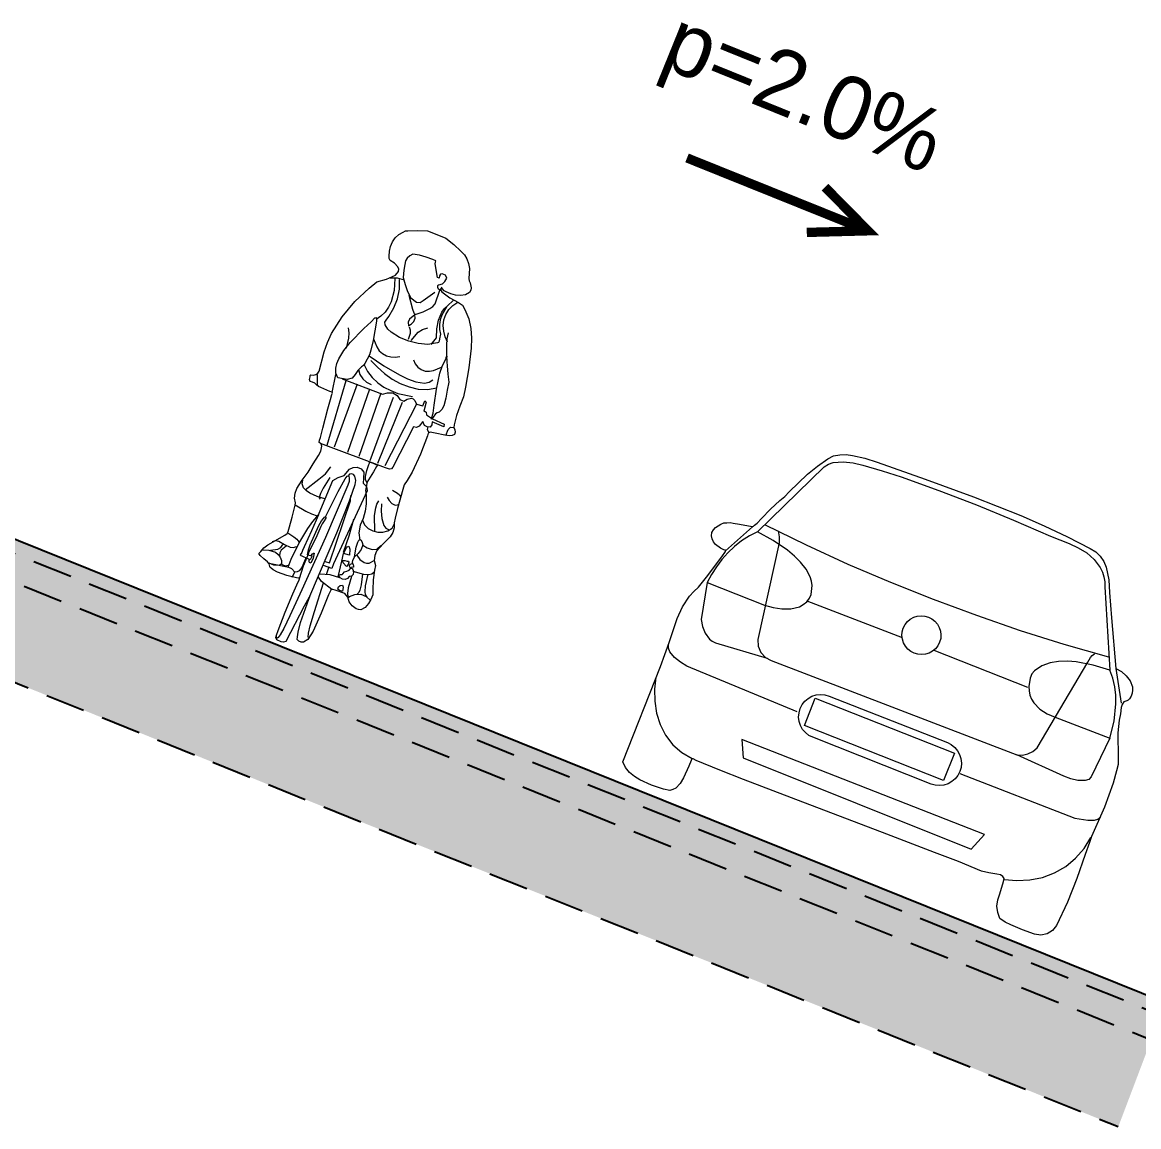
# Model space of a CAD drawing. Header units: metres. Extents: x 1851427 to 1852022, y 5183007 to 5183309.
# Drawn here: x 1851962.12 to 1851972.63, y 5183045.75 to 5183056.15 of the extents above; entities that cross this region are included whole.
import ezdxf
from ezdxf.enums import TextEntityAlignment as Align

# ---------------------------------------------------------------- set-up
doc = ezdxf.new("R2010")
doc.units = ezdxf.units.M
doc.header["$LTSCALE"] = 2.5
doc.linetypes.add('L8', pattern=[0.225, 0.15, -0.075])
doc.layers.get('0').update_dxf_attribs({"linetype": 'CONTINUOUS', "lineweight": 30})
doc.layers.add('PRO_BAT', color=252, linetype='CONTINUOUS', lineweight=18)
doc.layers.add('PRO_VOI_PENTE', color=1, linetype='CONTINUOUS', lineweight=15)
doc.layers.add('PRO_VOI', color=7, linetype='CONTINUOUS')
doc.layers.add('PRO_VOI_APLAT', color=7, linetype='CONTINUOUS')
doc.styles.add('Centruy Gothic', font='')
doc.styles.get('Centruy Gothic').set_extended_font_data('NewsGoth BT')

# ---------------------------------------------------------------- blocks, each defined once
blk = doc.blocks.new('fleche')
at = {"color": 0, "linetype": 'ByBlock', "lineweight": -2, "const_width": 0.049, "flags": 128}
for points in [[(0.7175, -0.1812), (1.021, -0.0753), (0.7363, 0.074)], [(0, 0), (1.021, -0.0753)]]:
    blk.add_lwpolyline(points, dxfattribs=at)

msp = doc.modelspace()

# ---------------------------------------------------------------- hatches: boundary and pattern name
at = {"layer": 'PRO_VOI_APLAT'}
h = msp.add_hatch(dxfattribs=at)
h.set_pattern_fill('GRAVEL', color=253, scale=0.0075, angle=-98.4083)
h.set_pattern_definition([(207.222768, (1851852.503435, 5183095.32968), (-2.0333224624, -1.0619308757), [0.02562907, -2.5372875]), (164.179668, (1851852.480644, 5183095.317956), (2.20477256277, -0.63330923833), [0.04398037, -4.35405]), (111.720368, (1851852.43833, 5183095.329946), (1.0371727192, -2.6352269918), [0.03101115, -3.0701025]), (246.483668, (1851852.351968, 5183095.311792), (1.5304327262, 3.49430340173), [0.04005037, -3.96498]), (272.043668, (1851852.335988, 5183095.275068), (-0.0790796274, 2.47523933316), [0.03927255, -3.887985]), (336.483668, (1851852.337388, 5183095.235821), (-3.49430340173, 1.5304327262), [0.04005037, -3.96498]), (16.904168, (1851852.374112, 5183095.21984), (-2.99141854488, -0.90193881086), [0.05296455, -5.2434825]), (51.465268, (1851852.424788, 5183095.235241), (2.734246992, 3.44479519546), [0.050004, -4.9503975]), (100.639568, (1851852.45594, 5183095.274355), (-0.5457502401, 2.85618131325), [0.04018597, -3.9784125]), (154.446368, (1851852.44852, 5183095.31385), (1.8914388333, -0.9218796343), [0.04587847, -2.2480425]), (201.607368, (1851852.40713, 5183095.3336405), (-2.88093761806, -1.14765133202), [0.05933085, -5.87376]), (118.024068, (1851852.527607, 5183095.24307), (-0.8409708686, 1.5418926563), [0.02025038, -2.004795]), (150.679168, (1851852.518093, 5183095.260947), (2.18001108365, -1.2352112907), [0.03852615, -3.814095]), (204.20997, (1851852.4845, 5183095.27981), (-0.06761685, -0.17809594), [0.02694067, -0.24246675]), (182.408568, (1851852.48015, 5183095.305918), (1.0257176705, 0.0181080672), [0.01450807, -1.436295]), (271.011368, (1851852.465654, 5183095.305308), (0.02475463, 0.601905458), [0.02051745, -1.00536]), (10.173768, (1851852.466016, 5183095.284794), (0.669521501, 0.153341925), [0.033324, -1.0774725]), (140.77507, (1851852.498816, 5183095.29068), (0.288575484, -0.313329642), [0.02409652, -0.5783175]), (355.599468, (1851852.362358, 5183095.344526), (1.9838118163, -0.1418822508), [0.0337566, -3.34191]), (49.556168, (1851852.396016, 5183095.341936), (-1.4561670252, -1.6885870393), [0.02831992, -2.803665]), (272.408568, (1851852.51234, 5183095.3263), (-0.0181080672, 1.0257176705), [0.029016, -1.42179]), (322.820468, (1851852.513559, 5183095.297308), (-1.578111297, 1.2104563726), [0.0337566, -3.34191]), (318.653968, (1851852.320436, 5183095.234106), (-0.7552477687, 0.6942765716), [0.03255262, -1.5950775]), (273.985068, (1851852.344874, 5183095.212602), (-0.1466927247, 2.2971394032), [0.0272754, -2.70027]), (46.011368, (1851852.446504, 5183095.147527), (0.694279286, 0.755248909), [0.029016, -1.42179]), (356.563968, (1851852.466656, 5183095.168403), (-2.5857160387, 0.1666365125), [0.03193372, -3.16143]), (48.653968, (1851852.359237, 5183095.18066), (-0.6942765716, -0.7552477687), [0.01627635, -1.61136]), (80.519868, (1851852.435818, 5183095.151584), (0.092371531, 0.779998508), [0.00971362, -0.96165]), (145.173768, (1851852.43742, 5183095.161165), (0.466671771, -0.380946573), [0.03927255, -0.74617875]), (165.218968, (1851852.405179, 5183095.183593), (1.8485746838, -0.4980723), [0.03639502, -3.603105]), (282.90007, (1851852.45993, 5183095.268765), (-0.042862461, 0.423808688), [0.0274743, -0.6593835]), (332.367168, (1851852.466064, 5183095.241984), (2.8923998346, -1.5056813811), [0.04796677, -4.7487]), (40.155368, (1851852.50856, 5183095.219737), (-1.185699701, -0.9762024834), [0.0196131, -1.941705]), (69.20997, (1851852.52355, 5183095.23238), (-0.11047916, 0.24571295), [0.01143, -0.17907]), (99.466368, (1851852.403646, 5183095.190288), (0.2390647015, -1.5171387753), [0.02646502, -2.6200425]), (27.222768, (1851852.399293, 5183095.216393), (2.0333224624, 1.0619308757), [0.05125822, -2.51166]), (339.20997, (1851852.44487, 5183095.23984), (0.24571295, 0.11047916), [0.04953, -0.14097]), (304.514768, (1851852.491179, 5183095.22226), (-1.3076391863, 1.9228402875), [0.03012075, -2.9819475]), (233.264568, (1851852.508246, 5183095.197442), (-0.4485647315, -0.6447688603), [0.02773717, -1.3591275]), (186.855968, (1851852.491656, 5183095.175213), (-4.0599932661, -0.496241162), [0.04516087, -4.4709375]), (154.636068, (1851852.4468176, 5183095.169822), (-2.2476327128, 1.05711501843), [0.04777717, -4.729935]), (154.636068, (1851852.4468176, 5183095.169822), (-2.2476327128, 1.05711501843), [0.04777717, -4.729935])])
h.paths.add_polyline_path([(1851955.444, 5183053.803), (1851955.355, 5183053.57), (1851972.751, 5183046.564), (1851972.84, 5183046.798)])
h = msp.add_hatch(color=41, dxfattribs=at)
h.dxf.hatch_style = 1
h.paths.add_polyline_path([(1851955.767, 5183053.808), (1851955.722, 5183053.691), (1851972.84, 5183046.798), (1851972.867, 5183046.868), (1851972.884, 5183046.914)])
h = msp.add_hatch(dxfattribs=at)
h.set_pattern_fill('GRAVEL', color=253, scale=0.02, angle=-98.4083)
h.set_pattern_definition([(207.222768, (1851852.829845, 5183095.545366), (-5.422193233, -2.831815668), [0.0683442, -6.7661]), (164.179668, (1851852.76907, 5183095.514102), (5.8793935007, -1.6888246356), [0.117281, -11.6108]), (111.720368, (1851852.656232, 5183095.546075), (2.765793918, -7.027271978), [0.0826964, -8.18694]), (246.483668, (1851852.425934, 5183095.497666), (4.0811539365, 9.3181424046), [0.106801, -10.57328]), (272.043668, (1851852.38332, 5183095.399735), (-0.2108790065, 6.600638222), [0.1047268, -10.36796]), (336.483668, (1851852.387054, 5183095.295075), (-9.3181424046, 4.0811539365), [0.106801, -10.57328]), (16.904168, (1851852.484985, 5183095.25246), (-7.9771161197, -2.4051701623), [0.1412388, -13.98262]), (51.465268, (1851852.62012, 5183095.293529), (7.291325312, 9.1861205212), [0.133344, -13.20106]), (100.639568, (1851852.703193, 5183095.397835), (-1.4553339735, 7.616483502), [0.1071626, -10.6091]), (154.446368, (1851852.683407, 5183095.503155), (5.043836889, -2.458345691), [0.1223426, -5.99478]), (201.607368, (1851852.573032, 5183095.555928), (-7.6825003148, -3.060403552), [0.1582156, -15.66336]), (118.024068, (1851852.894305, 5183095.31441), (-2.242588983, 4.11171375), [0.054001, -5.34612]), (150.679168, (1851852.868933, 5183095.362078), (5.8133628897, -3.2938967753), [0.1027364, -10.17092]), (204.20997, (1851852.77936, 5183095.4124), (-0.1803116, -0.4749225), [0.0718418, -0.646578]), (182.40857, (1851852.76775, 5183095.482), (2.73524712, 0.04828818), [0.0386882, -3.83012]), (271.01137, (1851852.7291, 5183095.48037), (0.066012346, 1.60508122), [0.0547132, -2.68096]), (10.17377, (1851852.73006, 5183095.42567), (1.78539067, 0.4089118), [0.088864, -2.87326]), (140.77507, (1851852.81753, 5183095.44137), (0.76953462, -0.83554571), [0.0642574, -1.54218]), (355.599468, (1851852.45364, 5183095.584955), (5.2901648436, -0.378352669), [0.0900176, -8.91176]), (49.556168, (1851852.543394, 5183095.57805), (-3.883112067, -4.5028987715), [0.0755198, -7.47644]), (272.40857, (1851852.85359, 5183095.53635), (-0.04828818, 2.73524712), [0.077376, -3.79144]), (322.820468, (1851852.856843, 5183095.459043), (-4.208296792, 3.22788366), [0.0900176, -8.91176]), (318.65397, (1851852.34185, 5183095.290503), (-2.01399405, 1.85140419), [0.086807, -4.25354]), (273.985068, (1851852.407017, 5183095.233158), (-0.391180599, 6.125705075), [0.0727344, -7.20072]), (46.01137, (1851852.67803, 5183095.059625), (1.85141143, 2.01399709), [0.077376, -3.79144]), (356.563968, (1851852.731767, 5183095.115295), (-6.89524277, 0.4443640334), [0.0851566, -8.43048]), (48.65397, (1851852.445316, 5183095.14798), (-1.85140419, -2.01399405), [0.0434036, -4.29696]), (80.51987, (1851852.64953, 5183095.07044), (0.24632408, 2.07999602), [0.025903, -2.5644]), (145.17377, (1851852.6538, 5183095.09599), (1.24445806, -1.01585753), [0.1047268, -1.98981]), (165.218968, (1851852.56783, 5183095.1558), (4.92953249, -1.3281928), [0.0970534, -9.60828]), (282.90007, (1851852.71383, 5183095.38293), (-0.1142999, 1.1301565), [0.0732648, -1.758356]), (332.367168, (1851852.73019, 5183095.311511), (7.7130662256, -4.0151503496), [0.1279114, -12.6632]), (40.155368, (1851852.84351, 5183095.252185), (-3.16186587, -2.603206622), [0.0523016, -5.17788]), (69.20997, (1851852.8835, 5183095.2859), (-0.2946111, 0.6552345), [0.03048, -0.47752]), (99.466368, (1851852.56374, 5183095.173655), (0.637505871, -4.045703401), [0.0705734, -6.98678]), (27.222768, (1851852.552134, 5183095.243268), (5.422193233, 2.831815668), [0.1366886, -6.69776]), (339.20997, (1851852.6737, 5183095.3058), (0.6552345, 0.2946111), [0.13208, -0.37592]), (304.514768, (1851852.797163, 5183095.258915), (-3.48703783, 5.1275741), [0.080322, -7.95186]), (233.26457, (1851852.842674, 5183095.19273), (-1.196172617, -1.719383628), [0.0739658, -3.62434]), (186.855968, (1851852.798434, 5183095.133455), (-10.8266487096, -1.3233097654), [0.120429, -11.9225]), (154.636068, (1851852.678866, 5183095.119079), (-5.993687234, 2.8189733825), [0.1274058, -12.61316]), (154.636068, (1851852.678866, 5183095.119079), (-5.993687234, 2.8189733825), [0.1274058, -12.61316])])
h.paths.add_polyline_path([(1851972.751, 5183046.564), (1851955.355, 5183053.57), (1851955.044, 5183052.751), (1851972.441, 5183045.746)])

# ---------------------------------------------------------------- linework, layer by layer
at = {"layer": 'PRO_BAT'}
for p, q in [((1851965.72, 5183053.87), (1851965.712, 5183053.816)), ((1851966.044, 5183053.74), (1851966.029, 5183053.745)), ((1851966.048, 5183053.763), (1851966.044, 5183053.74)), ((1851966.071, 5183053.655), (1851966.052, 5183053.627)), ((1851965.97, 5183053.116), (1851966.019, 5183053.178)), ((1851964.895, 5183052.834), (1851964.896, 5183052.725)), ((1851965.038, 5183052.664), (1851965.073, 5183052.831)), ((1851965.132, 5183052.792), (1851965.512, 5183052.648)), ((1851965.167, 5183052.774), (1851964.987, 5183052.165)), ((1851965.273, 5183052.741), (1851965.057, 5183052.147)), ((1851965.388, 5183052.695), (1851965.181, 5183052.099)), ((1851965.497, 5183052.656), (1851965.289, 5183052.06)), ((1851965.613, 5183052.615), (1851965.392, 5183052.018)), ((1851965.676, 5183052.596), (1851965.712, 5183052.581)), ((1851965.89, 5183052.538), (1851965.911, 5183052.585)), ((1851965.924, 5183052.571), (1851965.9, 5183052.487)), ((1851965.911, 5183052.585), (1851965.924, 5183052.571)), ((1851965.697, 5183052.57), (1851965.465, 5183051.995)), ((1851965.831, 5183052.553), (1851965.534, 5183051.973)), ((1851965.831, 5183052.553), (1851965.89, 5183052.538)), ((1851965.907, 5183052.351), (1851965.89, 5183052.39)), ((1851965.926, 5183052.452), (1851965.981, 5183052.415)), ((1851966.089, 5183052.34), (1851965.979, 5183052.385)), ((1851965.981, 5183052.415), (1851966.092, 5183052.363)), ((1851966.092, 5183052.363), (1851966.089, 5183052.34)), ((1851965.803, 5183052.34), (1851965.608, 5183051.959)), ((1851965.54, 5183051.954), (1851964.928, 5183052.183)), ((1851969.043, 5183051.349), (1851969.672, 5183051.962)), ((1851965.15, 5183051.88), (1851965.199, 5183051.939)), ((1851965.333, 5183051.852), (1851965.329, 5183051.81)), ((1851965.335, 5183051.912), (1851965.333, 5183051.852)), ((1851964.898, 5183051.487), (1851965.045, 5183051.833)), ((1851965.366, 5183051.735), (1851965.05, 5183051.05)), ((1851965.013, 5183051.058), (1851965.209, 5183051.643)), ((1851965.209, 5183051.643), (1851965.214, 5183051.692)), ((1851968.743, 5183051.171), (1851968.997, 5183051.398)), ((1851969.247, 5183051.245), (1851969.046, 5183050.337)), ((1851964.83, 5183051.086), (1851964.79, 5183051.105)), ((1851964.806, 5183051.134), (1851964.849, 5183051.124)), ((1851964.849, 5183051.124), (1851964.83, 5183051.086)), ((1851965.127, 5183051.073), (1851965.145, 5183051.147)), ((1851964.444, 5183051.054), (1851964.63, 5183051.016)), ((1851965.033, 5183051.005), (1851964.957, 5183051.032)), ((1851964.97, 5183051.072), (1851965.013, 5183051.058)), ((1851964.985, 5183050.949), (1851965.008, 5183051.022)), ((1851965.05, 5183051.05), (1851965.033, 5183051.005)), ((1851965.094, 5183050.927), (1851965.127, 5183051.073)), ((1851964.661, 5183050.922), (1851964.687, 5183050.971)), ((1851964.937, 5183050.883), (1851964.909, 5183050.923)), ((1851965.035, 5183050.808), (1851964.937, 5183050.883)), ((1851968.57, 5183050.872), (1851968.512, 5183050.524)), ((1851968.57, 5183050.872), (1851969.11, 5183050.659)), ((1851972.315, 5183050.832), (1851972.361, 5183050.048)), ((1851969.506, 5183050.7), (1851970.404, 5183050.354)), ((1851968.646, 5183050.305), (1851969.134, 5183050.16)), ((1851970.705, 5183050.235), (1851971.587, 5183049.887)), ((1851969.416, 5183049.653), (1851968.378, 5183050.086)), ((1851969.173, 5183050.137), (1851971.484, 5183049.248)), ((1851971.677, 5183049.314), (1851972.153, 5183050.122)), ((1851972.416, 5183050.063), (1851972.468, 5183049.737)), ((1851969.484, 5183049.524), (1851969.586, 5183049.784)), ((1851969.586, 5183049.784), (1851970.899, 5183049.266)), ((1851969.717, 5183049.803), (1851970.831, 5183049.364)), ((1851970.796, 5183049.006), (1851969.484, 5183049.524)), ((1851971.846, 5183049.603), (1851972.361, 5183049.407)), ((1851968.895, 5183049.393), (1851968.907, 5183049.222)), ((1851971.181, 5183048.499), (1851968.895, 5183049.393)), ((1851970.677, 5183048.974), (1851969.563, 5183049.414)), ((1851972.361, 5183049.407), (1851972.186, 5183049.042)), ((1851968.907, 5183049.222), (1851971.055, 5183048.359)), ((1851970.899, 5183049.266), (1851970.796, 5183049.006)), ((1851971.928, 5183049.049), (1851971.484, 5183049.248)), ((1851970.949, 5183049.072), (1851972.032, 5183048.653)), ((1851971.055, 5183048.359), (1851971.181, 5183048.499))]:
    msp.add_line(p, q, dxfattribs=at)
at = {"layer": 'PRO_BAT', "extrusion": (0, 0, -1), "flags": 128}
for points in [[(-1851964.602, 5183050.318), (-1851964.58, 5183050.311), (-1851964.557, 5183050.313), (-1851964.515, 5183050.332), (-1851964.506, 5183050.353), (-1851964.512, 5183050.375), (-1851964.529, 5183050.419), (-1851964.596, 5183050.593), (-1851964.668, 5183050.765), (-1851964.703, 5183050.85), (-1851964.727, 5183050.897), (-1851964.73, 5183050.907), (-1851964.724, 5183050.912), (-1851964.7, 5183050.917), (-1851964.609, 5183050.939), (-1851964.521, 5183050.97), (-1851964.481, 5183050.993), (-1851964.462, 5183051.007), (-1851964.453, 5183051.015), (-1851964.45, 5183051.025), (-1851964.444, 5183051.048), (-1851964.429, 5183051.066), (-1851964.393, 5183051.095), (-1851964.358, 5183051.126), (-1851964.348, 5183051.145), (-1851964.364, 5183051.165), (-1851964.393, 5183051.2), (-1851964.43, 5183051.229), (-1851964.592, 5183051.32), (-1851964.612, 5183051.333), (-1851964.624, 5183051.352), (-1851964.635, 5183051.397), (-1851964.659, 5183051.487), (-1851964.684, 5183051.577), (-1851964.69, 5183051.6), (-1851964.691, 5183051.622), (-1851964.683, 5183051.668), (-1851964.69, 5183051.714), (-1851964.706, 5183051.757), (-1851964.755, 5183051.837), (-1851964.81, 5183051.912), (-1851964.858, 5183051.992), (-1851964.91, 5183052.07), (-1851964.931, 5183052.111), (-1851964.941, 5183052.156), (-1851964.934, 5183052.178), (-1851964.915, 5183052.193), (-1851964.918, 5183052.214), (-1851964.927, 5183052.238), (-1851964.95, 5183052.328), (-1851964.997, 5183052.508), (-1851965.021, 5183052.598), (-1851965.035, 5183052.645), (-1851965.04, 5183052.657), (-1851965.037, 5183052.665), (-1851965.014, 5183052.673), (-1851964.929, 5183052.71), (-1851964.908, 5183052.72), (-1851964.891, 5183052.734), (-1851964.875, 5183052.751), (-1851964.853, 5183052.759), (-1851964.83, 5183052.765), (-1851964.825, 5183052.786), (-1851964.829, 5183052.809), (-1851964.831, 5183052.822), (-1851964.837, 5183052.83), (-1851964.861, 5183052.826), (-1851964.884, 5183052.831), (-1851964.902, 5183052.845), (-1851964.914, 5183052.865), (-1851964.961, 5183053.046), (-1851964.992, 5183053.133), (-1851965.031, 5183053.218), (-1851965.13, 5183053.376), (-1851965.25, 5183053.519), (-1851965.387, 5183053.646), (-1851965.459, 5183053.705), (-1851965.548, 5183053.73), (-1851965.633, 5183053.768), (-1851965.663, 5183053.803), (-1851965.666, 5183053.826), (-1851965.657, 5183053.848), (-1851965.625, 5183053.882), (-1851965.583, 5183053.906), (-1851965.573, 5183053.924), (-1851965.573, 5183053.948), (-1851965.576, 5183053.994), (-1851965.586, 5183054.04), (-1851965.604, 5183054.082), (-1851965.632, 5183054.12), (-1851965.666, 5183054.152), (-1851965.706, 5183054.175), (-1851965.727, 5183054.185), (-1851965.751, 5183054.185), (-1851965.844, 5183054.19), (-1851965.936, 5183054.185), (-1851966.023, 5183054.152), (-1851966.109, 5183054.116), (-1851966.182, 5183054.058), (-1851966.25, 5183053.995), (-1851966.282, 5183053.96), (-1851966.306, 5183053.921), (-1851966.322, 5183053.877), (-1851966.33, 5183053.831), (-1851966.325, 5183053.738), (-1851966.326, 5183053.716), (-1851966.337, 5183053.695), (-1851966.346, 5183053.649), (-1851966.343, 5183053.626), (-1851966.332, 5183053.606), (-1851966.293, 5183053.582), (-1851966.246, 5183053.576), (-1851966.2, 5183053.58), (-1851966.155, 5183053.591), (-1851966.112, 5183053.61), (-1851966.092, 5183053.621), (-1851966.075, 5183053.639), (-1851966.065, 5183053.64), (-1851966.058, 5183053.63), (-1851966.069, 5183053.61), (-1851966.144, 5183053.556), (-1851966.226, 5183053.51), (-1851966.265, 5183053.486), (-1851966.287, 5183053.444), (-1851966.323, 5183053.358), (-1851966.343, 5183053.267), (-1851966.35, 5183053.174), (-1851966.347, 5183053.081), (-1851966.325, 5183052.896), (-1851966.292, 5183052.713), (-1851966.275, 5183052.621), (-1851966.241, 5183052.534), (-1851966.208, 5183052.447), (-1851966.186, 5183052.357), (-1851966.183, 5183052.333), (-1851966.192, 5183052.312), (-1851966.197, 5183052.289), (-1851966.188, 5183052.268), (-1851966.167, 5183052.258), (-1851966.144, 5183052.256), (-1851966.098, 5183052.26), (-1851966.007, 5183052.28), (-1851965.961, 5183052.288), (-1851965.941, 5183052.281), (-1851965.935, 5183052.256), (-1851965.868, 5183052.083), (-1851965.79, 5183051.913), (-1851965.743, 5183051.833), (-1851965.716, 5183051.794), (-1851965.704, 5183051.749), (-1851965.654, 5183051.57), (-1851965.629, 5183051.48), (-1851965.621, 5183051.435), (-1851965.622, 5183051.388), (-1851965.609, 5183051.343), (-1851965.584, 5183051.304), (-1851965.518, 5183051.238), (-1851965.455, 5183051.169), (-1851965.438, 5183051.127), (-1851965.433, 5183051.08), (-1851965.444, 5183051.034), (-1851965.435, 5183050.989), (-1851965.422, 5183050.897), (-1851965.42, 5183050.804), (-1851965.419, 5183050.757), (-1851965.401, 5183050.714), (-1851965.378, 5183050.674), (-1851965.349, 5183050.638), (-1851965.308, 5183050.616), (-1851965.285, 5183050.617), (-1851965.263, 5183050.625), (-1851965.226, 5183050.654), (-1851965.196, 5183050.689), (-1851965.185, 5183050.734), (-1851965.155, 5183050.769), (-1851965.067, 5183050.799), (-1851965.044, 5183050.806), (-1851965.033, 5183050.807), (-1851965.026, 5183050.8), (-1851965.003, 5183050.757), (-1851964.933, 5183050.584), (-1851964.859, 5183050.413), (-1851964.807, 5183050.336), (-1851964.768, 5183050.311), (-1851964.745, 5183050.311), (-1851964.722, 5183050.319), (-1851964.708, 5183050.336), (-1851964.71, 5183050.36), (-1851964.717, 5183050.406), (-1851964.739, 5183050.496), (-1851964.801, 5183050.672), (-1851964.816, 5183050.715), (-1851964.826, 5183050.742), (-1851964.826, 5183050.744), (-1851964.82, 5183050.734), (-1851964.772, 5183050.65)], [(-1851965.089, 5183052.802), (-1851965.073, 5183052.846), (-1851965.072, 5183052.892), (-1851965.082, 5183052.937), (-1851965.1, 5183052.98), (-1851965.148, 5183053.06), (-1851965.206, 5183053.133), (-1851965.336, 5183053.266), (-1851965.404, 5183053.328), (-1851965.438, 5183053.365), (-1851965.448, 5183053.368), (-1851965.455, 5183053.359), (-1851965.456, 5183053.336), (-1851965.423, 5183053.153), (-1851965.401, 5183053.063), (-1851965.389, 5183053.018), (-1851965.366, 5183052.978), (-1851965.344, 5183052.937), (-1851965.332, 5183052.918), (-1851965.312, 5183052.905), (-1851965.28, 5183052.871), (-1851965.254, 5183052.833), (-1851965.224, 5183052.797), (-1851965.18, 5183052.786)], [(-1851966.114, 5183052.989), (-1851966.11, 5183052.987), (-1851966.111, 5183052.993), (-1851966.114, 5183053.002), (-1851966.117, 5183053.004), (-1851966.116, 5183052.999)], [(-1851966.112, 5183052.983), (-1851966.118, 5183052.983), (-1851966.116, 5183052.97), (-1851966.117, 5183052.952), (-1851966.121, 5183052.914), (-1851966.128, 5183052.837), (-1851966.135, 5183052.761), (-1851966.121, 5183052.686), (-1851966.108, 5183052.611), (-1851966.088, 5183052.537), (-1851966.071, 5183052.503), (-1851966.044, 5183052.476), (-1851966.025, 5183052.47), (-1851966.01, 5183052.461), (-1851965.987, 5183052.43), (-1851965.975, 5183052.415), (-1851965.972, 5183052.412), (-1851965.973, 5183052.419), (-1851965.987, 5183052.469), (-1851965.999, 5183052.542), (-1851966.019, 5183052.694), (-1851966.05, 5183052.844), (-1851966.076, 5183052.916)], [(-1851965.364, 5183051.815), (-1851965.352, 5183051.842), (-1851965.35, 5183051.871), (-1851965.363, 5183051.928), (-1851965.384, 5183051.983), (-1851965.389, 5183051.997), (-1851965.39, 5183052.006), (-1851965.395, 5183052.007), (-1851965.422, 5183051.996), (-1851965.449, 5183051.985), (-1851965.463, 5183051.979), (-1851965.455, 5183051.966), (-1851965.425, 5183051.916)], [(-1851964.806, 5183051.134), (-1851964.814, 5183051.182), (-1851964.831, 5183051.229), (-1851964.87, 5183051.32), (-1851964.913, 5183051.41), (-1851964.938, 5183051.453), (-1851964.969, 5183051.49), (-1851964.978, 5183051.487), (-1851964.979, 5183051.479), (-1851964.962, 5183051.453), (-1851964.942, 5183051.424), (-1851964.931, 5183051.401), (-1851964.893, 5183051.312)], [(-1851965.145, 5183051.147), (-1851965.171, 5183051.199), (-1851965.18, 5183051.21), (-1851965.193, 5183051.214), (-1851965.203, 5183051.188), (-1851965.2, 5183051.129)], [(-1851965.248, 5183051.114), (-1851965.264, 5183051.207), (-1851965.278, 5183051.253), (-1851965.289, 5183051.273), (-1851965.299, 5183051.278), (-1851965.309, 5183051.271), (-1851965.319, 5183051.25), (-1851965.326, 5183051.228), (-1851965.31, 5183051.184), (-1851965.283, 5183051.145)], [(-1851965.214, 5183051.007), (-1851965.225, 5183051.006), (-1851965.232, 5183050.996), (-1851965.238, 5183050.973), (-1851965.234, 5183050.949), (-1851965.22, 5183050.931), (-1851965.196, 5183050.929), (-1851965.182, 5183050.91), (-1851965.159, 5183050.902), (-1851965.136, 5183050.905), (-1851965.114, 5183050.916), (-1851965.1, 5183050.935), (-1851965.106, 5183050.945), (-1851965.117, 5183050.949), (-1851965.13, 5183050.947), (-1851965.138, 5183050.954), (-1851965.153, 5183050.973), (-1851965.176, 5183050.981), (-1851965.198, 5183050.99)], [(-1851965.173, 5183051.024), (-1851965.142, 5183051.059), (-1851965.133, 5183051.08), (-1851965.156, 5183051.081), (-1851965.178, 5183051.075), (-1851965.192, 5183051.074), (-1851965.193, 5183051.064), (-1851965.187, 5183051.042)], [(-1851965.216, 5183051.013), (-1851965.209, 5183051.011), (-1851965.203, 5183051.017), (-1851965.2, 5183051.032), (-1851965.21, 5183051.045), (-1851965.224, 5183051.051), (-1851965.236, 5183051.042), (-1851965.239, 5183051.026), (-1851965.239, 5183051.018), (-1851965.232, 5183051.016)], [(-1851965.107, 5183050.796), (-1851965.092, 5183050.811), (-1851965.096, 5183050.832), (-1851965.113, 5183050.846), (-1851965.134, 5183050.847), (-1851965.142, 5183050.828), (-1851965.138, 5183050.806), (-1851965.136, 5183050.792), (-1851965.128, 5183050.79)], [(-1851970.758, 5183050.309), (-1851970.741, 5183050.277), (-1851970.719, 5183050.249), (-1851970.691, 5183050.225), (-1851970.66, 5183050.208), (-1851970.626, 5183050.197), (-1851970.59, 5183050.193), (-1851970.554, 5183050.196), (-1851970.519, 5183050.206), (-1851970.487, 5183050.222), (-1851970.459, 5183050.244), (-1851970.436, 5183050.272), (-1851970.418, 5183050.303), (-1851970.407, 5183050.338), (-1851970.403, 5183050.373), (-1851970.406, 5183050.409), (-1851970.416, 5183050.444), (-1851970.432, 5183050.476), (-1851970.455, 5183050.504), (-1851970.482, 5183050.527), (-1851970.514, 5183050.545), (-1851970.548, 5183050.556), (-1851970.584, 5183050.56), (-1851970.62, 5183050.557), (-1851970.654, 5183050.547), (-1851970.686, 5183050.531), (-1851970.714, 5183050.509), (-1851970.738, 5183050.481), (-1851970.755, 5183050.45), (-1851970.766, 5183050.415), (-1851970.77, 5183050.38), (-1851970.768, 5183050.344)]]:
    msp.add_lwpolyline(points, close=True, dxfattribs=at)
for points in [[(-1851966.029, 5183053.745), (-1851966.008, 5183053.874), (-1851966.009, 5183053.89), (-1851966.015, 5183053.904), (-1851965.985, 5183053.916), (-1851965.924, 5183053.938), (-1851965.861, 5183053.957), (-1851965.797, 5183053.966), (-1851965.768, 5183053.952), (-1851965.744, 5183053.93), (-1851965.728, 5183053.902), (-1851965.72, 5183053.87)], [(-1851965.626, 5183053.736), (-1851965.621, 5183053.625), (-1851965.592, 5183053.517), (-1851965.569, 5183053.467), (-1851965.537, 5183053.421), (-1851965.497, 5183053.382), (-1851965.451, 5183053.352)], [(-1851965.582, 5183053.743), (-1851965.649, 5183053.742), (-1851965.714, 5183053.725)], [(-1851966.052, 5183053.627), (-1851966.038, 5183053.637), (-1851966.031, 5183053.652), (-1851966.033, 5183053.668), (-1851966.036, 5183053.677), (-1851966.043, 5183053.678), (-1851966.075, 5183053.687), (-1851966.099, 5183053.71), (-1851966.116, 5183053.74), (-1851966.103, 5183053.769), (-1851966.072, 5183053.781), (-1851966.056, 5183053.777), (-1851966.048, 5183053.763)], [(-1851966.019, 5183053.178), (-1851966.022, 5183053.262), (-1851966.038, 5183053.344), (-1851966.07, 5183053.421), (-1851966.095, 5183053.455), (-1851966.127, 5183053.483)], [(-1851966.124, 5183053.138), (-1851966.102, 5183053.187), (-1851966.088, 5183053.24), (-1851966.083, 5183053.294), (-1851966.089, 5183053.348), (-1851966.107, 5183053.399), (-1851966.137, 5183053.444), (-1851966.175, 5183053.483), (-1851966.22, 5183053.513)], [(-1851965.78, 5183053.153), (-1851965.847, 5183053.23), (-1851965.889, 5183053.258), (-1851965.938, 5183053.271)], [(-1851966.116, 5183052.996), (-1851966.117, 5183053.112), (-1851966.121, 5183053.169), (-1851966.132, 5183053.226)], [(-1851965.512, 5183052.648), (-1851965.559, 5183052.661), (-1851965.607, 5183052.659), (-1851965.65, 5183052.636), (-1851965.676, 5183052.596)], [(-1851965.712, 5183052.581), (-1851965.745, 5183052.601), (-1851965.783, 5183052.608), (-1851965.801, 5183052.602), (-1851965.815, 5183052.589), (-1851965.831, 5183052.553)], [(-1851965.9, 5183052.487), (-1851965.913, 5183052.485), (-1851965.921, 5183052.476), (-1851965.926, 5183052.452)], [(-1851965.89, 5183052.39), (-1851965.855, 5183052.345), (-1851965.83, 5183052.333), (-1851965.803, 5183052.34)], [(-1851965.979, 5183052.385), (-1851965.976, 5183052.358), (-1851965.959, 5183052.337), (-1851965.932, 5183052.339), (-1851965.907, 5183052.351)], [(-1851965.947, 5183052.287), (-1851965.936, 5183052.313), (-1851965.941, 5183052.34)], [(-1851966.109, 5183052.257), (-1851966.13, 5183052.315), (-1851966.153, 5183052.336), (-1851966.183, 5183052.333)], [(-1851965.199, 5183051.939), (-1851965.234, 5183051.957), (-1851965.274, 5183051.96), (-1851965.309, 5183051.943), (-1851965.335, 5183051.912)], [(-1851965.608, 5183051.959), (-1851965.596, 5183051.944), (-1851965.576, 5183051.94), (-1851965.54, 5183051.954)], [(-1851969.672, 5183051.962), (-1851969.711, 5183051.988), (-1851969.756, 5183052.003), (-1851969.849, 5183052.011), (-1851969.943, 5183051.999), (-1851970.035, 5183051.977), (-1851970.217, 5183051.925), (-1851970.397, 5183051.867), (-1851970.752, 5183051.74), (-1851971.105, 5183051.603), (-1851971.454, 5183051.46), (-1851971.801, 5183051.31), (-1851971.977, 5183051.24), (-1851972.063, 5183051.2), (-1851972.143, 5183051.151), (-1851972.214, 5183051.088), (-1851972.27, 5183051.013), (-1851972.292, 5183050.971), (-1851972.306, 5183050.926), (-1851972.315, 5183050.879), (-1851972.315, 5183050.832)], [(-1851964.973, 5183051.49), (-1851965.093, 5183051.731), (-1851965.16, 5183051.848), (-1851965.18, 5183051.875), (-1851965.187, 5183051.879), (-1851965.193, 5183051.873), (-1851965.197, 5183051.857), (-1851965.196, 5183051.823), (-1851965.185, 5183051.791), (-1851964.973, 5183051.296), (-1851964.752, 5183050.805), (-1851964.64, 5183050.56), (-1851964.581, 5183050.439), (-1851964.548, 5183050.38), (-1851964.528, 5183050.353), (-1851964.521, 5183050.348), (-1851964.515, 5183050.351), (-1851964.514, 5183050.368)], [(-1851964.969, 5183051.66), (-1851964.896, 5183051.682), (-1851964.826, 5183051.715), (-1851964.794, 5183051.737), (-1851964.768, 5183051.765), (-1851964.755, 5183051.801), (-1851964.762, 5183051.838)], [(-1851965.045, 5183051.833), (-1851965.095, 5183051.863), (-1851965.15, 5183051.88)], [(-1851965.367, 5183051.825), (-1851965.355, 5183051.755), (-1851965.351, 5183051.738), (-1851965.353, 5183051.72), (-1851965.357, 5183051.685), (-1851965.357, 5183051.614), (-1851965.349, 5183051.544), (-1851965.329, 5183051.476), (-1851965.3, 5183051.412), (-1851965.288, 5183051.342), (-1851965.299, 5183051.272)], [(-1851965.329, 5183051.81), (-1851965.359, 5183051.778), (-1851965.366, 5183051.735)], [(-1851965.606, 5183051.742), (-1851965.651, 5183051.715), (-1851965.671, 5183051.7), (-1851965.683, 5183051.677)], [(-1851965.44, 5183051.355), (-1851965.436, 5183051.503), (-1851965.447, 5183051.576), (-1851965.458, 5183051.611), (-1851965.477, 5183051.642)], [(-1851964.62, 5183051.341), (-1851964.677, 5183051.303), (-1851964.704, 5183051.282), (-1851964.723, 5183051.255)], [(-1851969.236, 5183051.36), (-1851969.247, 5183051.303), (-1851969.247, 5183051.245)], [(-1851964.476, 5183051.259), (-1851964.505, 5183051.269), (-1851964.535, 5183051.263), (-1851964.587, 5183051.231), (-1851964.643, 5183051.206), (-1851964.673, 5183051.202), (-1851964.702, 5183051.211)], [(-1851964.377, 5183051.18), (-1851964.442, 5183051.177), (-1851964.503, 5183051.157), (-1851964.529, 5183051.137), (-1851964.549, 5183051.111), (-1851964.559, 5183051.08), (-1851964.56, 5183051.048)], [(-1851964.728, 5183050.91), (-1851964.768, 5183051.031), (-1851964.816, 5183051.148)], [(-1851964.836, 5183051.125), (-1851964.851, 5183051.142), (-1851964.86, 5183051.15), (-1851964.868, 5183051.148), (-1851964.859, 5183051.102), (-1851964.839, 5183051.06), (-1851964.828, 5183051.056), (-1851964.822, 5183051.066), (-1851964.821, 5183051.089)], [(-1851964.622, 5183051.032), (-1851964.599, 5183051.028), (-1851964.577, 5183051.037), (-1851964.557, 5183051.047), (-1851964.537, 5183051.034), (-1851964.489, 5183051.037), (-1851964.444, 5183051.054)], [(-1851964.924, 5183050.955), (-1851965.016, 5183050.947), (-1851965.105, 5183050.919)], [(-1851965.322, 5183050.953), (-1851965.311, 5183050.852), (-1851965.299, 5183050.802), (-1851965.289, 5183050.779), (-1851965.271, 5183050.761)], [(-1851964.833, 5183050.375), (-1851964.824, 5183050.36), (-1851964.817, 5183050.354), (-1851964.812, 5183050.359), (-1851964.815, 5183050.394), (-1851964.831, 5183050.463), (-1851964.87, 5183050.599), (-1851964.955, 5183050.869)], [(-1851968.378, 5183050.086), (-1851968.318, 5183050.123), (-1851968.262, 5183050.167), (-1851968.217, 5183050.221), (-1851968.204, 5183050.254), (-1851968.206, 5183050.289)], [(-1851972.153, 5183050.122), (-1851972.179, 5183050.165), (-1851972.195, 5183050.185), (-1851972.216, 5183050.2)], [(-1851969.445, 5183049.685), (-1851969.464, 5183049.722), (-1851969.489, 5183049.754), (-1851969.52, 5183049.781), (-1851969.556, 5183049.801), (-1851969.595, 5183049.813), (-1851969.636, 5183049.818), (-1851969.677, 5183049.815), (-1851969.717, 5183049.803)], [(-1851969.563, 5183049.414), (-1851969.526, 5183049.432), (-1851969.494, 5183049.458), (-1851969.468, 5183049.489), (-1851969.448, 5183049.525), (-1851969.435, 5183049.564), (-1851969.43, 5183049.605), (-1851969.434, 5183049.646), (-1851969.445, 5183049.685)], [(-1851970.831, 5183049.364), (-1851970.867, 5183049.345), (-1851970.9, 5183049.319), (-1851970.926, 5183049.288), (-1851970.946, 5183049.252), (-1851970.959, 5183049.213), (-1851970.963, 5183049.172), (-1851970.96, 5183049.131), (-1851970.949, 5183049.092)], [(-1851970.949, 5183049.092), (-1851970.93, 5183049.055), (-1851970.905, 5183049.023), (-1851970.873, 5183048.997), (-1851970.837, 5183048.977), (-1851970.798, 5183048.964), (-1851970.758, 5183048.959), (-1851970.717, 5183048.963), (-1851970.677, 5183048.974)], [(-1851972.186, 5183049.042), (-1851972.162, 5183049.017), (-1851972.13, 5183049.006), (-1851972.06, 5183049.007), (-1851971.993, 5183049.024), (-1851971.928, 5183049.049)]]:
    msp.add_lwpolyline(points, dxfattribs=at)
at = {"layer": 'PRO_BAT', "flags": 128}
for points in [[(1851966.183, 5183053.535), (1851966.117, 5183053.472), (1851966.069, 5183053.393), (1851966.055, 5183053.349), (1851966.048, 5183053.304), (1851966.048, 5183053.257), (1851966.059, 5183053.212), (1851966.049, 5183053.167), (1851966.044, 5183053.145), (1851966.04, 5183053.135), (1851966.029, 5183053.131), (1851965.939, 5183053.116), (1851965.847, 5183053.124), (1851965.758, 5183053.147), (1851965.672, 5183053.182), (1851965.593, 5183053.23), (1851965.56, 5183053.261), (1851965.536, 5183053.301), (1851965.533, 5183053.324), (1851965.545, 5183053.343), (1851965.572, 5183053.38), (1851965.619, 5183053.46), (1851965.652, 5183053.546), (1851965.67, 5183053.636), (1851965.671, 5183053.728)], [(1851965.712, 5183053.816), (1851965.707, 5183053.747), (1851965.724, 5183053.681), (1851965.746, 5183053.616), (1851965.779, 5183053.556), (1851965.831, 5183053.513), (1851965.865, 5183053.512), (1851965.894, 5183053.53), (1851966.005, 5183053.608)], [(1851965.758, 5183053.58), (1851965.795, 5183053.447), (1851965.806, 5183053.415), (1851965.814, 5183053.4), (1851965.829, 5183053.4), (1851965.894, 5183053.423), (1851965.956, 5183053.453), (1851965.984, 5183053.472), (1851966.007, 5183053.498), (1851966.052, 5183053.627)], [(1851965.171, 5183053.082), (1851965.195, 5183053.176), (1851965.198, 5183053.224), (1851965.191, 5183053.272)], [(1851965.757, 5183053.164), (1851965.774, 5183053.221), (1851965.776, 5183053.251), (1851965.766, 5183053.278)], [(1851965.428, 5183053.17), (1851965.457, 5183053.092), (1851965.481, 5183053.057), (1851965.512, 5183053.029), (1851965.549, 5183053.009), (1851965.59, 5183052.998), (1851965.632, 5183052.997), (1851965.674, 5183053.002)], [(1851965.386, 5183053.009), (1851965.525, 5183052.914), (1851965.67, 5183052.829), (1851965.746, 5183052.793), (1851965.825, 5183052.764), (1851965.908, 5183052.752), (1851965.95, 5183052.759), (1851965.984, 5183052.783)], [(1851965.339, 5183052.924), (1851965.37, 5183052.86), (1851965.414, 5183052.803), (1851965.466, 5183052.755), (1851965.525, 5183052.714), (1851965.589, 5183052.681), (1851965.656, 5183052.655), (1851965.795, 5183052.624)], [(1851965.402, 5183052.964), (1851965.463, 5183052.9), (1851965.53, 5183052.842), (1851965.602, 5183052.79), (1851965.679, 5183052.747), (1851965.761, 5183052.715), (1851965.848, 5183052.695), (1851965.936, 5183052.692), (1851966.023, 5183052.708)], [(1851965.802, 5183052.97), (1851965.818, 5183052.934), (1851965.843, 5183052.902), (1851965.875, 5183052.878), (1851965.913, 5183052.865), (1851965.953, 5183052.863), (1851965.992, 5183052.87), (1851966.066, 5183052.9)], [(1851965.286, 5183052.88), (1851965.299, 5183052.833), (1851965.325, 5183052.792), (1851965.362, 5183052.76), (1851965.406, 5183052.738)], [(1851964.782, 5183051.747), (1851964.912, 5183051.845), (1851964.973, 5183051.898), (1851965.025, 5183051.961)], [(1851964.826, 5183050.745), (1851965.082, 5183051.34), (1851965.199, 5183051.642), (1851965.255, 5183051.795), (1851965.26, 5183051.834), (1851965.25, 5183051.873), (1851965.239, 5183051.89), (1851965.221, 5183051.898), (1851965.202, 5183051.892), (1851965.187, 5183051.879)], [(1851965.015, 5183051.861), (1851964.953, 5183051.762), (1851964.927, 5183051.71), (1851964.918, 5183051.683), (1851964.916, 5183051.669), (1851964.924, 5183051.657)], [(1851965.555, 5183051.678), (1851965.573, 5183051.645), (1851965.598, 5183051.617), (1851965.631, 5183051.602), (1851965.668, 5183051.608)], [(1851964.69, 5183051.604), (1851964.789, 5183051.546), (1851964.841, 5183051.52), (1851964.895, 5183051.502)], [(1851965.502, 5183051.614), (1851965.499, 5183051.545), (1851965.505, 5183051.477), (1851965.524, 5183051.411), (1851965.544, 5183051.384), (1851965.575, 5183051.369)], [(1851965.145, 5183051.157), (1851965.197, 5183051.313), (1851965.24, 5183051.471)], [(1851965.322, 5183051.46), (1851965.343, 5183051.416), (1851965.377, 5183051.382), (1851965.419, 5183051.36), (1851965.466, 5183051.348), (1851965.515, 5183051.346), (1851965.561, 5183051.358), (1851965.601, 5183051.385), (1851965.624, 5183051.428)], [(1851969.109, 5183051.418), (1851969.5, 5183051.227), (1851969.895, 5183051.047), (1851970.294, 5183050.877), (1851970.698, 5183050.716), (1851971.105, 5183050.564), (1851971.515, 5183050.422), (1851971.929, 5183050.291), (1851972.347, 5183050.172)], [(1851969.043, 5183051.349), (1851968.966, 5183051.312), (1851968.893, 5183051.265), (1851968.826, 5183051.212), (1851968.765, 5183051.153), (1851968.708, 5183051.089), (1851968.656, 5183051.02), (1851968.61, 5183050.948), (1851968.57, 5183050.872)], [(1851969.11, 5183050.659), (1851969.191, 5183050.638), (1851969.273, 5183050.626), (1851969.356, 5183050.626), (1851969.437, 5183050.645), (1851969.474, 5183050.664), (1851969.506, 5183050.691), (1851969.531, 5183050.724), (1851969.548, 5183050.761), (1851969.558, 5183050.844), (1851969.551, 5183050.885), (1851969.539, 5183050.925), (1851969.5, 5183050.998), (1851969.449, 5183051.064), (1851969.39, 5183051.122), (1851969.326, 5183051.176), (1851969.189, 5183051.27), (1851969.043, 5183051.349)], [(1851964.457, 5183051.178), (1851964.525, 5183051.187), (1851964.555, 5183051.203), (1851964.574, 5183051.231)], [(1851964.603, 5183051.215), (1851964.558, 5183051.178), (1851964.543, 5183051.153), (1851964.54, 5183051.125)], [(1851965.327, 5183051.223), (1851965.367, 5183051.198), (1851965.413, 5183051.183), (1851965.459, 5183051.188), (1851965.494, 5183051.221)], [(1851965.248, 5183051.114), (1851965.229, 5183051.081), (1851965.227, 5183051.063), (1851965.233, 5183051.045)], [(1851965.268, 5183051.131), (1851965.297, 5183051.09), (1851965.337, 5183051.06), (1851965.362, 5183051.054), (1851965.387, 5183051.056), (1851965.432, 5183051.079)], [(1851965.22, 5183050.929), (1851965.188, 5183050.824), (1851965.182, 5183050.769), (1851965.184, 5183050.74), (1851965.185, 5183050.732), (1851965.189, 5183050.732), (1851965.2, 5183050.74), (1851965.251, 5183050.76), (1851965.306, 5183050.762), (1851965.356, 5183050.741), (1851965.397, 5183050.704)], [(1851965.233, 5183050.981), (1851965.333, 5183050.952), (1851965.384, 5183050.949), (1851965.41, 5183050.954), (1851965.431, 5183050.969)], [(1851965.374, 5183050.95), (1851965.349, 5183050.842), (1851965.345, 5183050.786), (1851965.349, 5183050.759), (1851965.363, 5183050.735)], [(1851968.512, 5183050.524), (1851968.525, 5183050.458), (1851968.55, 5183050.395), (1851968.59, 5183050.34), (1851968.616, 5183050.319), (1851968.646, 5183050.305)], [(1851969.046, 5183050.337), (1851969.049, 5183050.273), (1851969.073, 5183050.214), (1851969.117, 5183050.167), (1851969.173, 5183050.137)], [(1851972.361, 5183050.048), (1851972.204, 5183050.095), (1851972.043, 5183050.124), (1851971.961, 5183050.13), (1851971.879, 5183050.129), (1851971.798, 5183050.116), (1851971.721, 5183050.089), (1851971.653, 5183050.042), (1851971.627, 5183050.011), (1851971.612, 5183049.972), (1851971.598, 5183049.892), (1851971.6, 5183049.851), (1851971.608, 5183049.811), (1851971.623, 5183049.773), (1851971.644, 5183049.738), (1851971.701, 5183049.679), (1851971.77, 5183049.635), (1851971.846, 5183049.603)], [(1851972.361, 5183049.407), (1851972.402, 5183049.566), (1851972.419, 5183049.728), (1851972.418, 5183049.81), (1851972.408, 5183049.891), (1851972.39, 5183049.971), (1851972.361, 5183050.048)], [(1851968.084, 5183049.981), (1851968.073, 5183049.869), (1851968.076, 5183049.755), (1851968.092, 5183049.643), (1851968.125, 5183049.535), (1851968.175, 5183049.434), (1851968.244, 5183049.344), (1851968.33, 5183049.27), (1851968.428, 5183049.213)], [(1851971.484, 5183049.248), (1851971.537, 5183049.247), (1851971.589, 5183049.258), (1851971.636, 5183049.281), (1851971.677, 5183049.314)], [(1851972.032, 5183048.653), (1851972.155, 5183048.632), (1851972.217, 5183048.634), (1851972.247, 5183048.642), (1851972.272, 5183048.661)], [(1851971.365, 5183048.075), (1851971.486, 5183048.064), (1851971.607, 5183048.071), (1851971.726, 5183048.094), (1851971.84, 5183048.136), (1851971.946, 5183048.196), (1851972.039, 5183048.274), (1851972.118, 5183048.366), (1851972.183, 5183048.469)]]:
    msp.add_lwpolyline(points, dxfattribs=at)
for points in [[(1851965.817, 5183053.396), (1851965.767, 5183053.353), (1851965.752, 5183053.324), (1851965.756, 5183053.291), (1851965.784, 5183053.309), (1851965.806, 5183053.333), (1851965.819, 5183053.364)], [(1851966.112, 5183052.983), (1851966.114, 5183052.989)], [(1851967.775, 5183049.184), (1851968.129, 5183050.08), (1851968.21, 5183050.306), (1851968.287, 5183050.534), (1851968.337, 5183050.644), (1851968.402, 5183050.745), (1851968.442, 5183050.789), (1851968.486, 5183050.83), (1851968.562, 5183050.924), (1851968.706, 5183051.116), (1851968.74, 5183051.166), (1851968.741, 5183051.177), (1851968.725, 5183051.182), (1851968.694, 5183051.195), (1851968.648, 5183051.232), (1851968.629, 5183051.256), (1851968.616, 5183051.283), (1851968.611, 5183051.313), (1851968.614, 5183051.343), (1851968.627, 5183051.37), (1851968.646, 5183051.392), (1851968.698, 5183051.423), (1851968.726, 5183051.436), (1851968.755, 5183051.434), (1851968.784, 5183051.439), (1851968.814, 5183051.431), (1851968.874, 5183051.421), (1851968.992, 5183051.399), (1851969.005, 5183051.402), (1851969.016, 5183051.414), (1851969.039, 5183051.433), (1851969.082, 5183051.476), (1851969.164, 5183051.564), (1851969.252, 5183051.646), (1851969.3, 5183051.682), (1851969.34, 5183051.727), (1851969.514, 5183051.894), (1851969.607, 5183051.969), (1851969.706, 5183052.038), (1851969.759, 5183052.066), (1851969.818, 5183052.077), (1851969.878, 5183052.078), (1851969.938, 5183052.07), (1851970.055, 5183052.043), (1851970.17, 5183052.006), (1851970.623, 5183051.845), (1851971.076, 5183051.68), (1851971.523, 5183051.503), (1851971.744, 5183051.407), (1851971.961, 5183051.304), (1851972.176, 5183051.194), (1851972.228, 5183051.163), (1851972.271, 5183051.121), (1851972.304, 5183051.071), (1851972.327, 5183051.016), (1851972.351, 5183050.898), (1851972.358, 5183050.778), (1851972.376, 5183050.539), (1851972.417, 5183050.061), (1851972.47, 5183050.033), (1851972.515, 5183049.993), (1851972.551, 5183049.945), (1851972.573, 5183049.889), (1851972.576, 5183049.859), (1851972.572, 5183049.829), (1851972.562, 5183049.801), (1851972.545, 5183049.776), (1851972.535, 5183049.763), (1851972.522, 5183049.758), (1851972.494, 5183049.748), (1851972.476, 5183049.724), (1851972.468, 5183049.695), (1851972.462, 5183049.636), (1851972.449, 5183049.577), (1851972.436, 5183049.457), (1851972.439, 5183049.217), (1851972.439, 5183049.157), (1851972.424, 5183049.098), (1851972.391, 5183048.983), (1851972.31, 5183048.756), (1851972.214, 5183048.535), (1851972.188, 5183048.481), (1851972.168, 5183048.424), (1851972.13, 5183048.31), (1851972.05, 5183048.083), (1851971.961, 5183047.86), (1851971.86, 5183047.641), (1851971.821, 5183047.595), (1851971.771, 5183047.563), (1851971.712, 5183047.551), (1851971.653, 5183047.559), (1851971.54, 5183047.6), (1851971.429, 5183047.647), (1851971.375, 5183047.674), (1851971.326, 5183047.707), (1851971.305, 5183047.764), (1851971.298, 5183047.823), (1851971.306, 5183047.883), (1851971.324, 5183047.94), (1851971.361, 5183048.055), (1851971.365, 5183048.083), (1851971.354, 5183048.103), (1851971.33, 5183048.117), (1851971.298, 5183048.125), (1851971.222, 5183048.137), (1851971.153, 5183048.152), (1851970.937, 5183048.244), (1851970.711, 5183048.33), (1851970.261, 5183048.502), (1851969.362, 5183048.845), (1851968.912, 5183049.018), (1851968.687, 5183049.104), (1851968.465, 5183049.196), (1851968.437, 5183049.21), (1851968.425, 5183049.211), (1851968.419, 5183049.196), (1851968.395, 5183049.141), (1851968.346, 5183049.031), (1851968.314, 5183048.98), (1851968.273, 5183048.936), (1851968.247, 5183048.921), (1851968.218, 5183048.914), (1851968.159, 5183048.925), (1851968.045, 5183048.964), (1851967.936, 5183049.014), (1851967.885, 5183049.046), (1851967.838, 5183049.083), (1851967.799, 5183049.129)], [(1851964.687, 5183050.971), (1851964.658, 5183051), (1851964.622, 5183051.018), (1851964.651, 5183051.094), (1851964.724, 5183051.241), (1851964.809, 5183051.382), (1851964.855, 5183051.449), (1851964.907, 5183051.51), (1851964.844, 5183051.358), (1851964.775, 5183051.21), (1851964.757, 5183051.173), (1851964.75, 5183051.155), (1851964.736, 5183051.134), (1851964.741, 5183051.128), (1851964.75, 5183051.124), (1851964.769, 5183051.115), (1851964.787, 5183051.107), (1851964.789, 5183051.1), (1851964.783, 5183051.09), (1851964.75, 5183051.015), (1851964.725, 5183050.982), (1851964.707, 5183050.973)], [(1851965.214, 5183051.007), (1851965.216, 5183051.013)]]:
    msp.add_lwpolyline(points, close=True, dxfattribs=at)
at = {"layer": 'PRO_VOI', "flags": 128}
msp.add_lwpolyline([(1851976.27, 5183045.971), (1851972.973, 5183047.148), (1851972.884, 5183046.914), (1851955.767, 5183053.808), (1851955.855, 5183054.042), (1851955.575, 5183054.148)], dxfattribs=at)
at = {"layer": 'PRO_VOI_APLAT', "linetype": 'L8', "flags": 128}
for points in [[(1851955.444, 5183053.803), (1851972.84, 5183046.798)], [(1851955.355, 5183053.57), (1851972.751, 5183046.564)], [(1851955.044, 5183052.751), (1851972.441, 5183045.746)]]:
    msp.add_lwpolyline(points, dxfattribs=at)

# ---------------------------------------------------------------- block references
at = {"layer": 'PRO_VOI_PENTE', "linetype": 'Continuous', "xscale": 1.795499999993408, "yscale": 1.795499999993408, "zscale": 1.795499999993408, "rotation": 342.2824848868273}
msp.add_blockref('fleche', (1851968.379, 5183054.873), dxfattribs=at)

# ---------------------------------------------------------------- texts
at = {"layer": 'PRO_VOI_PENTE', "linetype": 'Continuous', "ltscale": 0.2, "style": 'Centruy Gothic'}
msp.add_text('p=2.0%%%', height=0.5985, rotation=337.9527, dxfattribs=at).set_placement((1851969.375, 5183055.23), align=Align.CENTER)

doc.saveas('drawing.dxf')
